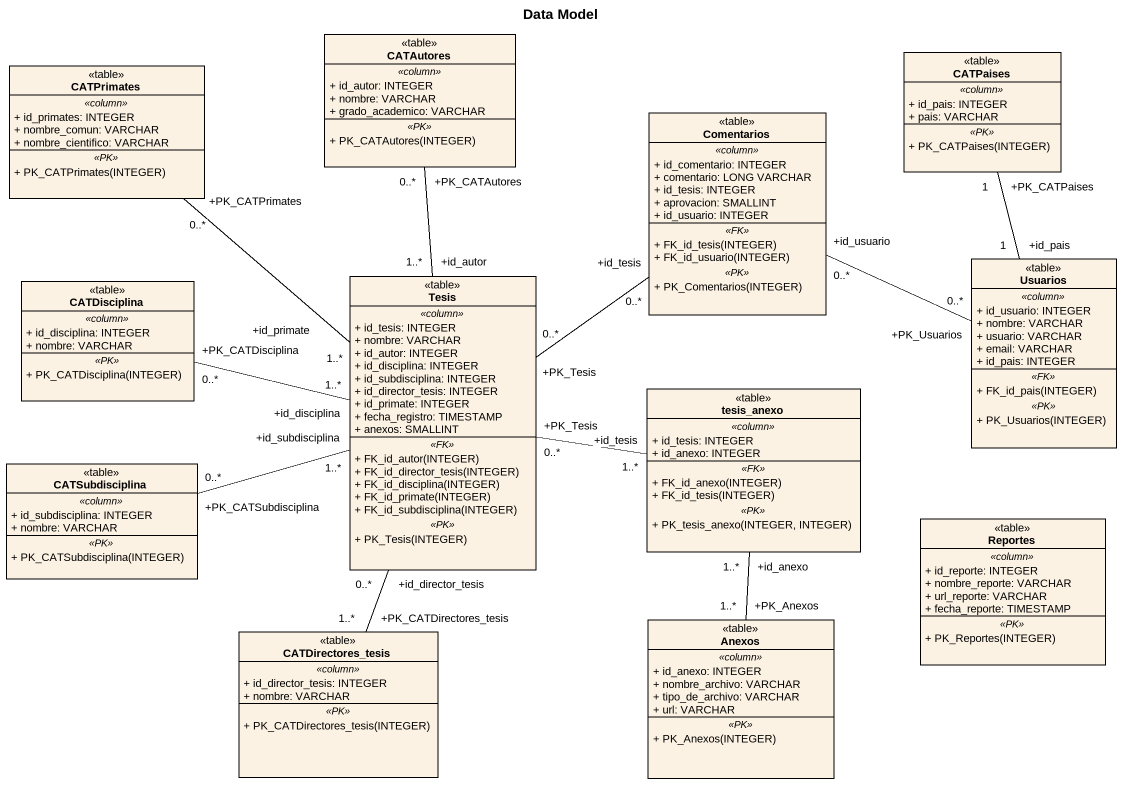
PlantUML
@startuml
title Data Model
hide circle
hide empty members
skinparam classAttributeIconSize 0
class CATPrimates <<table>> {
  .. <<column>> ..
  + id_primates: INTEGER
  + nombre_comun: VARCHAR
  + nombre_cientifico: VARCHAR
  .. <<PK>> ..
  + PK_CATPrimates(INTEGER)
}
class CATAutores <<table>> {
  .. <<column>> ..
  + id_autor: INTEGER
  + nombre: VARCHAR
  + grado_academico: VARCHAR
  .. <<PK>> ..
  + PK_CATAutores(INTEGER)
}
class CATPaises <<table>> {
  .. <<column>> ..
  + id_pais: INTEGER
  + pais: VARCHAR
  .. <<PK>> ..
  + PK_CATPaises(INTEGER)
}
class Comentarios <<table>> {
  .. <<column>> ..
  + id_comentario: INTEGER
  + comentario: LONG VARCHAR
  + id_tesis: INTEGER
  + aprovacion: SMALLINT
  + id_usuario: INTEGER
  .. <<FK>> ..
  + FK_id_tesis(INTEGER)
  + FK_id_usuario(INTEGER)
  .. <<PK>> ..
  + PK_Comentarios(INTEGER)
}
class CATDisciplina <<table>> {
  .. <<column>> ..
  + id_disciplina: INTEGER
  + nombre: VARCHAR
  .. <<PK>> ..
  + PK_CATDisciplina(INTEGER)
}
class Tesis <<table>> {
  .. <<column>> ..
  + id_tesis: INTEGER
  + nombre: VARCHAR
  + id_autor: INTEGER
  + id_disciplina: INTEGER
  + id_subdisciplina: INTEGER
  + id_director_tesis: INTEGER
  + id_primate: INTEGER
  + fecha_registro: TIMESTAMP
  + anexos: SMALLINT
  .. <<FK>> ..
  + FK_id_autor(INTEGER)
  + FK_id_director_tesis(INTEGER)
  + FK_id_disciplina(INTEGER)
  + FK_id_primate(INTEGER)
  + FK_id_subdisciplina(INTEGER)
  .. <<PK>> ..
  + PK_Tesis(INTEGER)
}
class Usuarios <<table>> {
  .. <<column>> ..
  + id_usuario: INTEGER
  + nombre: VARCHAR
  + usuario: VARCHAR
  + email: VARCHAR
  + id_pais: INTEGER
  .. <<FK>> ..
  + FK_id_pais(INTEGER)
  .. <<PK>> ..
  + PK_Usuarios(INTEGER)
}
class tesis_anexo <<table>> {
  .. <<column>> ..
  + id_tesis: INTEGER
  + id_anexo: INTEGER
  .. <<FK>> ..
  + FK_id_anexo(INTEGER)
  + FK_id_tesis(INTEGER)
  .. <<PK>> ..
  + PK_tesis_anexo(INTEGER, INTEGER)
}
class CATSubdisciplina <<table>> {
  .. <<column>> ..
  + id_subdisciplina: INTEGER
  + nombre: VARCHAR
  .. <<PK>> ..
  + PK_CATSubdisciplina(INTEGER)
}
class Reportes <<table>> {
  .. <<column>> ..
  + id_reporte: INTEGER
  + nombre_reporte: VARCHAR
  + url_reporte: VARCHAR
  + fecha_reporte: TIMESTAMP
  .. <<PK>> ..
  + PK_Reportes(INTEGER)
}
class CATDirectores_tesis <<table>> {
  .. <<column>> ..
  + id_director_tesis: INTEGER
  + nombre: VARCHAR
  .. <<PK>> ..
  + PK_CATDirectores_tesis(INTEGER)
}
class Anexos <<table>> {
  .. <<column>> ..
  + id_anexo: INTEGER
  + nombre_archivo: VARCHAR
  + tipo_de_archivo: VARCHAR
  + url: VARCHAR
  .. <<PK>> ..
  + PK_Anexos(INTEGER)
}
Comentarios "+id_tesis\n0..*" -- "+PK_Tesis\n0..*" Tesis
Comentarios "+id_usuario\n0..*" -right- "+PK_Usuarios\n0..*" Usuarios
Tesis "+id_primate\n1..*" -up- "+PK_CATPrimates\n0..*" CATPrimates
Tesis "+id_autor\n1..*" -up- "+PK_CATAutores\n0..*" CATAutores
Tesis "+id_disciplina\n1..*" -left- "+PK_CATDisciplina\n0..*" CATDisciplina
Tesis "+id_subdisciplina\n1..*" -left- "+PK_CATSubdisciplina\n0..*" CATSubdisciplina
Tesis "+id_director_tesis\n0..*" -- "+PK_CATDirectores_tesis\n1..*" CATDirectores_tesis
Usuarios "+id_pais\n1" -up- "+PK_CATPaises\n1" CATPaises
tesis_anexo "+id_tesis\n1..*" -left- "+PK_Tesis\n0..*" Tesis
tesis_anexo "+id_anexo\n1..*" -- "+PK_Anexos\n1..*" Anexos
@enduml
